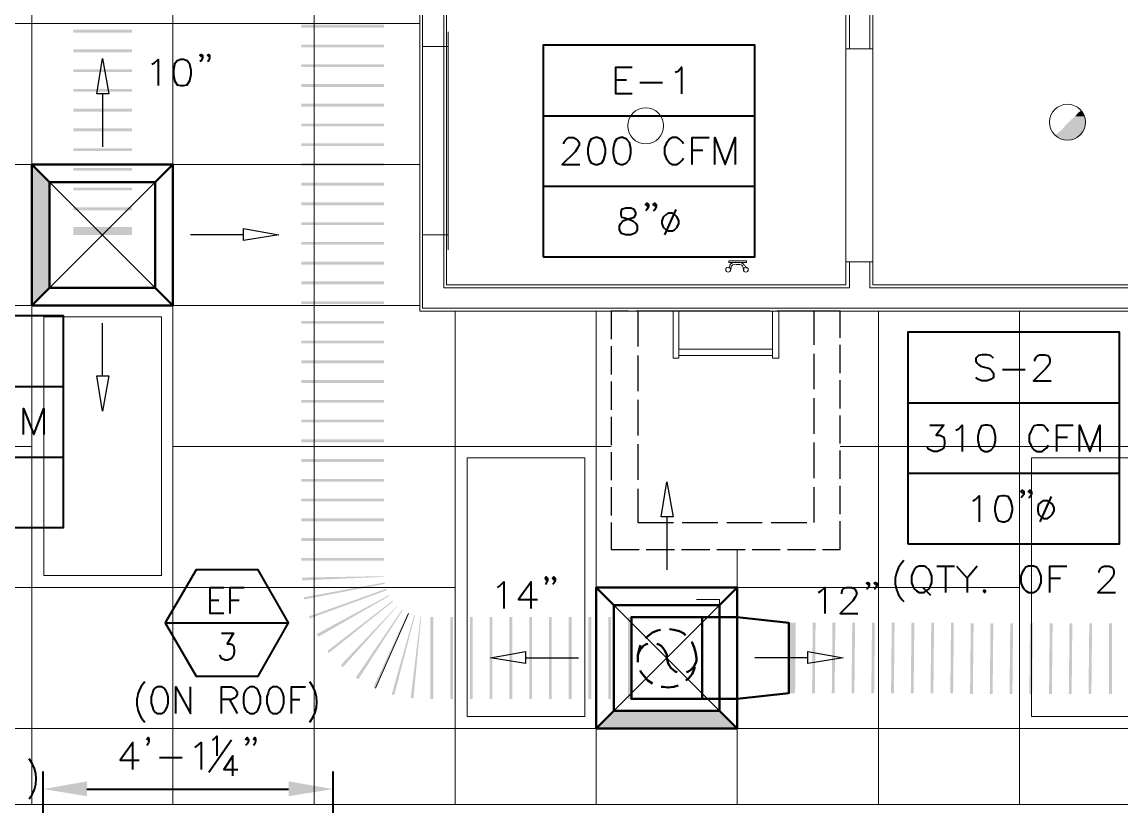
# Model space of a CAD drawing. Header units: inches. Extents: x 5 to 516, y -193 to 129.
# Drawn here: x 399.59 to 415.17, y -131.05 to -119.93 of the extents above; entities that cross this region are included whole.
import ezdxf

# ---------------------------------------------------------------- set-up
doc = ezdxf.new("R2010")
doc.units = ezdxf.units.IN
doc.header["$MEASUREMENT"] = 0
doc.linetypes.add('PDF_IMPORT', pattern=[1, 0.8, -0.2])
doc.layers.add('PDF10_Geometry', color=7, linetype='Continuous')
doc.layers.add('PDF10_Solid Fills', color=7, linetype='Continuous')

msp = doc.modelspace()

# ---------------------------------------------------------------- hatches: boundary and pattern name
at = {"layer": 'PDF10_Solid Fills', "transparency": 33554559}
for points in [[(400.3178517, -120.07771), (401.147818, -120.07771), (401.147818, -120.0377116), (400.3178517, -120.0377116)], [(404.717673, -119.967711), (403.5477205, -119.967711), (403.5477205, -120.0077094), (404.717673, -120.0077094)], [(404.717673, -120.2476997), (403.5477205, -120.2476997), (403.5477205, -120.2876981), (404.717673, -120.2876981)], [(400.3178517, -120.3576986), (401.147818, -120.3576986), (401.147818, -120.3177002), (400.3178517, -120.3177002)], [(404.717673, -120.5276883), (403.5477205, -120.5276883), (403.5477205, -120.5676867), (404.717673, -120.5676867)], [(400.3178517, -120.6376872), (401.147818, -120.6376872), (401.147818, -120.5976889), (400.3178517, -120.5976889)], [(400.3178517, -120.9176759), (401.147818, -120.9176759), (401.147818, -120.8776775), (400.3178517, -120.8776775)], [(404.717673, -120.8076769), (403.5477205, -120.8076769), (403.5477205, -120.8476753), (404.717673, -120.8476753)], [(400.3178517, -121.1976645), (401.147818, -121.1976645), (401.147818, -121.1576661), (400.3178517, -121.1576661)], [(404.717673, -121.0876656), (403.5477205, -121.0876656), (403.5477205, -121.1276639), (404.717673, -121.1276639)], [(400.3178517, -121.4776531), (401.147818, -121.4776531), (401.147818, -121.4376547), (400.3178517, -121.4376547)], [(404.717673, -121.3676542), (403.5477205, -121.3676542), (403.5477205, -121.4076526), (404.717673, -121.4076526)], [(404.717673, -121.6476428), (403.5477205, -121.6476428), (403.5477205, -121.6876412), (404.717673, -121.6876412)], [(400.3178517, -121.7576417), (401.147818, -121.7576417), (401.147818, -121.7176434), (400.3178517, -121.7176434)], [(404.717673, -121.9276315), (403.5477205, -121.9276315), (403.5477205, -121.9676298), (404.717673, -121.9676298)], [(400.3178517, -122.0376304), (401.147818, -122.0376304), (401.147818, -121.997632), (400.3178517, -121.997632)], [(400.3178517, -122.317619), (401.147818, -122.317619), (401.147818, -122.2776206), (400.3178517, -122.2776206)], [(404.717673, -122.2076201), (403.5477205, -122.2076201), (403.5477205, -122.2476185), (404.717673, -122.2476185)], [(400.3178517, -122.5976076), (401.147818, -122.5976076), (401.147818, -122.5576093), (400.3178517, -122.5576093)], [(404.717673, -122.4876087), (403.5477205, -122.4876087), (403.5477205, -122.5276071), (404.717673, -122.5276071)], [(400.3178517, -122.94759), (401.147818, -122.94759), (401.147818, -122.8375945), (400.3178517, -122.8375945)], [(404.717673, -122.7675973), (403.5477205, -122.7675973), (403.5477205, -122.8075957), (404.717673, -122.8075957)], [(404.717673, -123.047586), (403.5477205, -123.047586), (403.5477205, -123.0875843), (404.717673, -123.0875843)], [(404.717673, -123.3275746), (403.5477205, -123.3275746), (403.5477205, -123.367573), (404.717673, -123.367573)], [(404.717673, -123.6075632), (403.5477205, -123.6075632), (403.5477205, -123.6475616), (404.717673, -123.6475616)], [(404.717673, -123.8875519), (403.5477205, -123.8875519), (403.5477205, -123.9275502), (404.717673, -123.9275502)], [(404.717673, -124.1675405), (403.5477205, -124.1675405), (403.5477205, -124.2075389), (404.717673, -124.2075389)], [(404.717673, -124.4475291), (403.5477205, -124.4475291), (403.5477205, -124.4875275), (404.717673, -124.4875275)], [(404.717673, -124.7275177), (403.5477205, -124.7275177), (403.5477205, -124.7675161), (404.717673, -124.7675161)], [(404.717673, -125.0075064), (403.5477205, -125.0075064), (403.5477205, -125.0475047), (404.717673, -125.0475047)], [(404.717673, -125.287495), (403.5477205, -125.287495), (403.5477205, -125.3274934), (404.717673, -125.3274934)], [(404.717673, -125.5674836), (403.5477205, -125.5674836), (403.5477205, -125.607482), (404.717673, -125.607482)], [(404.717673, -125.8474723), (403.5477205, -125.8474723), (403.5477205, -125.8874706), (404.717673, -125.8874706)], [(404.717673, -126.1274609), (403.5477205, -126.1274609), (403.5477205, -126.1674593), (404.717673, -126.1674593)], [(404.717673, -126.4074495), (403.5477205, -126.4074495), (403.5477205, -126.4474479), (404.717673, -126.4474479)], [(404.717673, -126.6874381), (403.5477205, -126.6874381), (403.5477205, -126.7274365), (404.717673, -126.7274365)], [(404.717673, -126.9674268), (403.5477205, -126.9674268), (403.5477205, -127.0074252), (404.717673, -127.0074252)], [(404.717673, -127.2474154), (403.5477205, -127.2474154), (403.5477205, -127.2874138), (404.717673, -127.2874138)], [(404.717673, -127.527404), (403.5477205, -127.527404), (403.5477205, -127.5674024), (404.717673, -127.5674024)], [(404.717673, -127.7873935), (403.5577201, -127.8073927), (403.5577201, -127.847391), (404.717673, -127.7973931)], [(404.7276726, -127.8773898), (403.5777193, -128.0873813), (403.5877189, -128.1173801), (404.7276726, -127.897389)], [(404.7476718, -127.9673896), (403.6577161, -128.3573737), (403.6677157, -128.3873725), (404.7576714, -127.9873887)], [(404.7876668, -128.0573825), (403.7677082, -128.6073602), (403.7877074, -128.6473586), (404.7976664, -128.0673821)], [(404.8376681, -128.1373793), (403.9177055, -128.8473504), (403.9377047, -128.8773492), (404.8476677, -128.1473789)], [(404.9076619, -128.2073764), (404.1076944, -129.0473423), (404.1376932, -129.0773411), (404.9076619, -128.217376)], [(404.9776625, -128.2573744), (404.3176893, -129.227335), (404.3576876, -129.2473342), (404.987662, -128.267374)], [(404.5676757, -129.3673293), (404.5776753, -129.3673293), (404.5976745, -129.3773289), (405.0676554, -128.317372), (405.0576558, -128.3073724)], [(405.1476522, -128.3373711), (404.8276652, -129.4673253), (404.8676635, -129.4673253), (405.1576518, -128.3473707)], [(405.2376519, -128.3573737), (405.0976576, -129.5173266), (405.137656, -129.5173266), (405.2476515, -128.3573737)], [(405.3776462, -128.3673699), (405.3776462, -129.5273228), (405.4176446, -129.5273228), (405.4176446, -128.3673699)], [(405.6576348, -128.3673699), (405.6576348, -129.5273228), (405.6976332, -129.5273228), (405.6976332, -128.3673699)], [(405.9376235, -128.3673699), (405.9376235, -129.5273228), (405.9776218, -129.5273228), (405.9776218, -128.3673699)], [(406.2176121, -128.3673699), (406.2176121, -129.5273228), (406.2576105, -129.5273228), (406.2576105, -128.3673699)], [(406.4976007, -128.3673699), (406.4976007, -129.5273228), (406.5375991, -129.5273228), (406.5375991, -128.3673699)], [(406.7775894, -128.3673699), (406.7775894, -129.5273228), (406.8175877, -129.5273228), (406.8175877, -128.3673699)], [(407.057578, -128.3673699), (407.057578, -129.5273228), (407.0975764, -129.5273228), (407.0975764, -128.3673699)], [(407.3375666, -128.3673699), (407.3375666, -129.5273228), (407.377565, -129.5273228), (407.377565, -128.3673699)], [(407.6175552, -128.3673699), (407.6175552, -129.5273228), (407.6575536, -129.5273228), (407.6575536, -128.3673699)], [(407.8975439, -128.3673699), (407.8975439, -129.5273228), (407.9375422, -129.5273228), (407.9375422, -128.3673699)], [(408.1775325, -128.3673699), (408.1775325, -129.5273228), (408.2275305, -129.5273228), (408.2275305, -128.3673699)], [(410.4574399, -128.4473667), (410.4574399, -129.4473261), (410.5474363, -129.4473261), (410.5574358, -128.4473667)], [(410.7974261, -128.4473667), (410.7874265, -129.4473261), (410.8274249, -129.4473261), (410.8374245, -128.4473667)], [(411.0774147, -128.4473667), (411.0674151, -129.4473261), (411.1074135, -129.4473261), (411.1174131, -128.4473667)], [(411.3574034, -128.4473667), (411.3474038, -129.4473261), (411.3874021, -129.4473261), (411.3974017, -128.4473667)], [(411.637392, -128.4473667), (411.6273924, -129.4473261), (411.6673908, -129.4473261), (411.6773904, -128.4473667)], [(411.9173806, -128.4473667), (411.907381, -129.4473261), (411.9473794, -129.4473261), (411.957379, -128.4473667)], [(412.1973692, -128.4473667), (412.1873697, -129.4473261), (412.227368, -129.4473261), (412.2373676, -128.4473667)], [(412.4773579, -128.4473667), (412.4673583, -129.4473261), (412.5073567, -129.4473261), (412.5173563, -128.4473667)], [(412.7573465, -128.4473667), (412.7473469, -129.4473261), (412.7873453, -129.4473261), (412.7973449, -128.4473667)], [(413.0373351, -128.4573697), (413.0273355, -129.457329), (413.0673339, -129.457329), (413.0773335, -128.4573697)], [(413.3173238, -128.4573697), (413.3073242, -129.457329), (413.3473225, -129.457329), (413.3573221, -128.4573697)], [(413.5973124, -128.4573697), (413.5873128, -129.457329), (413.6273112, -129.457329), (413.6373108, -128.4573697)], [(413.877301, -128.4573697), (413.8673014, -129.457329), (413.9072998, -129.457329), (413.9172994, -128.4573697)], [(414.1572897, -128.4573697), (414.1472901, -129.457329), (414.1872884, -129.457329), (414.197288, -128.4573697)], [(414.4372783, -128.4573697), (414.4272787, -129.457329), (414.4672771, -129.457329), (414.4772767, -128.4573697)], [(414.7172669, -128.4573697), (414.7072673, -129.457329), (414.7472657, -129.457329), (414.7572653, -128.4573697)], [(414.9972555, -128.4573697), (414.9972555, -129.457329), (415.0372539, -129.457329), (415.0372539, -128.4573697)]]:
    msp.add_hatch(color=256, dxfattribs=at).paths.add_polyline_path(points)
at = {"layer": 'PDF10_Solid Fills', "true_color": 0x4d4d4d, "transparency": 33554559}
for points in [[(414.6672655, -121.357658), (414.4172757, -121.357658), (414.3672777, -121.407656), (414.6672655, -121.407656)], [(414.6472664, -121.2676583), (414.5172716, -121.2676583), (414.4672737, -121.3076566), (414.4172757, -121.3576546), (414.6672655, -121.3576546), (414.6672655, -121.3076566)], [(414.6272672, -121.2176637), (414.55727, -121.2176637), (414.5172716, -121.2676616), (414.6472664, -121.2676616)], [(414.6472664, -121.4576539), (414.3272794, -121.4576539), (414.2772814, -121.4976523), (414.237283, -121.5376507), (414.2372864, -121.5376507), (414.2772848, -121.5676495), (414.5572734, -121.5676495), (414.5972718, -121.5376507), (414.5972684, -121.5376507), (414.6272672, -121.4976523)], [(414.6672655, -121.4076526), (414.3672777, -121.4076526), (414.3272794, -121.4576505), (414.6472664, -121.4576505)], [(414.5572734, -121.5676461), (414.2772848, -121.5676461), (414.3272827, -121.5876453), (414.3272794, -121.5876453), (414.3672777, -121.6076444), (414.4672737, -121.6076444), (414.5172716, -121.5876453), (414.517275, -121.5876453)]]:
    msp.add_hatch(color=251, dxfattribs=at).paths.add_polyline_path(points)
at = {"layer": 'PDF10_Solid Fills', "true_color": 0xb3b3b3, "transparency": 33554559}
for points in [[(399.7278723, -122.1976239), (399.7278723, -123.9475528), (399.9778621, -123.697563), (399.9778621, -122.1976239)], [(407.9775406, -129.9473058), (409.7274696, -129.9473058), (409.4774797, -129.6973159), (407.9775406, -129.6973159)]]:
    msp.add_hatch(color=253, dxfattribs=at).paths.add_polyline_path(points)

# ---------------------------------------------------------------- linework, layer by layer
at = {"layer": 'PDF10_Geometry', "color": 251, "lineweight": 13, "true_color": 0x4d4d4d}
for points in [[(399.7278723, -131.0272619), (399.7278723, -106.0682755)], [(401.727791, -131.0272619), (401.727791, -106.0682755)], [(403.7277098, -131.0272619), (403.7277098, -106.0682755)], [(386.5184053, -119.9477119), (405.2276455, -119.9477119)], [(386.5184053, -121.9476306), (405.2276455, -121.9476306)], [(386.5184053, -123.9475494), (405.2276455, -123.9475494)], [(405.7276286, -131.0272619), (405.7276286, -124.0275462)], [(407.7275474, -131.0272619), (407.7275474, -124.0275462)], [(411.7273849, -129.7973152), (411.7273849, -124.0275496)], [(413.7273037, -131.0272619), (413.7273037, -124.0275462)], [(393.7281159, -125.9474682), (399.7278723, -125.9474682)], [(401.727791, -125.9474682), (407.9375389, -125.9474682)], [(411.1874069, -125.9474682), (422.6869399, -125.9474682)], [(409.7274662, -131.0272619), (409.7274662, -127.4074089)], [(386.5184053, -127.947387), (405.7276252, -127.947387)], [(407.7275474, -127.947387), (413.7273037, -127.947387)], [(411.7273849, -131.0272619), (411.7273849, -129.7973119)], [(395.7680331, -129.9473058), (422.6869399, -129.9473058)]]:
    msp.add_lwpolyline(points, dxfattribs=at)
at = {"layer": 'PDF10_Geometry', "lineweight": 13}
for points in [[(405.2276489, -124.0275462), (405.2276489, -106.0682755)], [(415.1872444, -119.0677476), (414.8172595, -119.0677476), (414.8172595, -117.407815), (411.6473882, -117.407815), (411.6473882, -120.3076972), (411.2674036, -120.3076972), (411.2674036, -115.1479068), (405.6076335, -115.1479068), (405.6076335, -123.6575612), (411.2674036, -123.6575612), (411.2674036, -123.3275746), (411.6473882, -123.3275746), (411.6473882, -123.6575612), (422.6869399, -123.6575612)], [(405.6276327, -123.1575849), (405.6276327, -120.0677104)], [(405.6276327, -122.9475934), (405.2676473, -122.9475934), (405.2676473, -120.2777019), (405.6276327, -120.2777019)], [(411.2674036, -123.3275746), (411.2674036, -120.3076972)], [(411.6473882, -123.3275746), (411.6473882, -120.3076972)], [(409.607471, -123.3175784), (409.8574609, -123.3175784)], [(409.607471, -123.4175743), (409.6274702, -123.3875756)], [(409.7574683, -123.367573), (409.7074704, -123.367573)], [(409.8574643, -123.4175743), (409.8374651, -123.3875756)], [(409.6274702, -123.4375735), (409.6474694, -123.4075747)], [(409.8274621, -123.4375735), (409.8074629, -123.4075747)], [(422.6869466, -131.0272619), (422.6869466, -124.0275462), (405.2276557, -124.0275462)], [(408.8975033, -124.5675242), (410.2274492, -124.5675242)], [(408.8975033, -124.657524), (410.2274492, -124.657524)], [(409.4774797, -129.5273228), (409.4774797, -128.1173801), (409.1474931, -128.1173801)], [(395.7680331, -131.0272619), (422.6869399, -131.0272619)]]:
    msp.add_lwpolyline(points, dxfattribs=at)
at = {"layer": 'PDF10_Geometry', "lineweight": 0}
for points in [[(422.7269382, -123.9875478), (405.2676473, -123.9875478), (405.2676473, -106.0282772)], [(418.3971141, -115.1079084), (415.1472461, -115.1079084), (415.1472461, -119.0277492), (414.8572578, -119.0277492), (414.8572578, -117.357817), (411.6073898, -117.357817), (411.6073898, -120.3076972), (411.3174016, -120.3076972), (411.3174016, -115.1079084), (405.5676351, -115.1079084), (405.5676351, -123.6975596), (411.3174016, -123.6975596), (411.3174016, -123.3275746), (411.6073898, -123.3275746), (411.6073898, -123.6975596), (422.7269382, -123.6975596)], [(404.5976779, -129.3773323), (405.0676588, -128.3173753)]]:
    msp.add_lwpolyline(points, dxfattribs=at)
at = {"layer": 'PDF10_Geometry', "lineweight": 40}
for points in [[(406.9775812, -123.2575808), (409.9774594, -123.2575808), (409.9774594, -120.2577027), (406.9775812, -120.2577027)], [(401.83779, -120.4576945), (401.787792, -120.4776937), (401.7477936, -120.5276917), (401.737794, -120.617688), (401.737794, -120.667686), (401.7477936, -120.7576824), (401.787792, -120.8176799), (401.83779, -120.8276795), (401.8777883, -120.8276795), (401.9277863, -120.8176799), (401.9677847, -120.7576824), (401.9877839, -120.667686), (401.9877839, -120.617688), (401.9677847, -120.5276917), (401.9277863, -120.4776937), (401.8777883, -120.4576945)], [(407.7175512, -121.5676461), (407.6575536, -121.5876453), (407.6275548, -121.6376432), (407.6075556, -121.7276396), (407.6075556, -121.7876371), (407.6275548, -121.8776335), (407.6575536, -121.9276315), (407.7175512, -121.9476306), (407.74755, -121.9476306), (407.8075475, -121.9276315), (407.8375463, -121.8776335), (407.8575455, -121.7876371), (407.8575455, -121.7276396), (407.8375463, -121.6376432), (407.8075475, -121.5876453), (407.74755, -121.5676461)], [(408.0775366, -121.5676461), (408.017539, -121.5876453), (407.9875402, -121.6376432), (407.967541, -121.7276396), (407.967541, -121.7876371), (407.9875402, -121.8776335), (408.017539, -121.9276315), (408.0775366, -121.9476306), (408.1075353, -121.9476306), (408.1575333, -121.9276315), (408.1975317, -121.8776335), (408.2175309, -121.7876371), (408.2175309, -121.7276396), (408.1975317, -121.6376432), (408.1575333, -121.5876453), (408.1075353, -121.5676461)], [(408.1475303, -122.5676055), (408.0875328, -122.5876047), (408.0775332, -122.627603), (408.0775332, -122.6576018), (408.0875328, -122.6976002), (408.1275311, -122.7075998), (408.1975283, -122.727599), (408.2475263, -122.7475982), (408.2875246, -122.7875965), (408.3075238, -122.8175953), (408.3075238, -122.8775929), (408.2875246, -122.9075917), (408.2675255, -122.9275908), (408.2175275, -122.94759), (408.1475303, -122.94759), (408.0875328, -122.9275908), (408.0775332, -122.9075917), (408.057534, -122.8775929), (408.057534, -122.8175953), (408.0775332, -122.7875965), (408.107532, -122.7475982), (408.1575299, -122.727599), (408.2375267, -122.7075998), (408.2675255, -122.6976002), (408.2875246, -122.6576018), (408.2875246, -122.627603), (408.2675255, -122.5876047), (408.2175275, -122.5676055)], [(408.747506, -122.637606), (408.7175072, -122.6576052), (408.6775088, -122.6976036), (408.6575096, -122.7476015), (408.6575096, -122.7875999), (408.6775088, -122.8375979), (408.7175072, -122.8775963), (408.747506, -122.8875959), (408.8075035, -122.8875959), (408.8375023, -122.8775963), (408.8775007, -122.8375979), (408.8974999, -122.7875999), (408.8974999, -122.7476015), (408.8775007, -122.6976036), (408.8375023, -122.6576052), (408.8075035, -122.637606)], [(397.1779792, -127.0974249), (400.1778574, -127.0974249), (400.1778574, -124.0975467), (397.1779792, -124.0975467)], [(412.1473679, -127.3274122), (415.1472461, -127.3274122), (415.1472461, -124.327534), (412.1473679, -124.327534)], [(413.237327, -125.6474804), (413.187329, -125.65748), (413.1573303, -125.7174775), (413.1373311, -125.8074739), (413.1373311, -125.8574719), (413.1573303, -125.9474682), (413.187329, -125.9974662), (413.237327, -126.0174654), (413.2773254, -126.0174654), (413.3273234, -125.9974662), (413.3673217, -125.9474682), (413.3873209, -125.8574719), (413.3873209, -125.8074739), (413.3673217, -125.7174775), (413.3273234, -125.65748), (413.2773254, -125.6474804)], [(413.4873135, -126.6474398), (413.4273159, -126.6574394), (413.3973171, -126.7174369), (413.3773179, -126.8074333), (413.3773179, -126.8574312), (413.3973171, -126.9474276), (413.4273159, -126.9974256), (413.4873135, -127.0174247), (413.5173123, -127.0174247), (413.5673102, -126.9974256), (413.6073086, -126.9474276), (413.6273078, -126.8574312), (413.6273078, -126.8074333), (413.6073086, -126.7174369), (413.5673102, -126.6574394), (413.5173123, -126.6474398)], [(414.0672899, -126.7174403), (414.0372911, -126.7374395), (413.9972928, -126.7674383), (413.9872932, -126.8174363), (413.9872932, -126.8574346), (413.9972928, -126.9074326), (414.0372911, -126.947431), (414.0672899, -126.9674302), (414.1272875, -126.9674302), (414.1572863, -126.947431), (414.1972846, -126.9074326), (414.2172838, -126.8574346), (414.2172838, -126.8174363), (414.1972846, -126.7674383), (414.1572863, -126.7374395), (414.1272875, -126.7174403)], [(412.3073614, -127.6473992), (412.267363, -127.6573988), (412.2373642, -127.6973971), (412.217365, -127.7373955), (412.1973659, -127.7873935), (412.1973659, -127.8773898), (412.217365, -127.9273878), (412.2373642, -127.9673862), (412.267363, -127.9973849), (412.3073614, -128.0173841), (412.3773585, -128.0173841), (412.4073573, -127.9973849), (412.4473557, -127.9673862), (412.4673549, -127.9273878), (412.4873541, -127.8773898), (412.4873541, -127.7873935), (412.4673549, -127.7373955), (412.4473557, -127.6973971), (412.4073573, -127.6573988), (412.3773585, -127.6473992)], [(413.8573018, -127.6473992), (413.8173035, -127.6573988), (413.7873047, -127.6973971), (413.7673055, -127.7373955), (413.7473063, -127.7873935), (413.7473063, -127.8773898), (413.7673055, -127.9273878), (413.7873047, -127.9673862), (413.8173035, -127.9973849), (413.8573018, -128.0173841), (413.927299, -128.0173841), (413.9672974, -127.9973849), (413.9972961, -127.9673862), (414.0172953, -127.9273878), (414.0372945, -127.8773898), (414.0372945, -127.7873935), (414.0172953, -127.7373955), (413.9972961, -127.6973971), (413.9672974, -127.6573988), (413.927299, -127.6473992)], [(413.237327, -127.9873854), (413.2173278, -127.9973849), (413.237327, -128.0173841), (413.2473266, -127.9973849)], [(401.5078, -129.3573331), (401.4778012, -129.3773323), (401.4478024, -129.4073311), (401.4378028, -129.4473295), (401.4178036, -129.4973274), (401.4178036, -129.5873238), (401.4378028, -129.6473213), (401.4478024, -129.6773201), (401.4778012, -129.7173185), (401.5078, -129.7373177), (401.5677975, -129.7373177), (401.5977963, -129.7173185), (401.6277951, -129.6773201), (401.6477943, -129.6473213), (401.6577939, -129.5873238), (401.6577939, -129.4973274), (401.6477943, -129.4473295), (401.6277951, -129.4073311), (401.5977963, -129.3773323), (401.5677975, -129.3573331)], [(402.8177502, -129.3573331), (402.7877514, -129.3773323), (402.7577526, -129.4073311), (402.7377534, -129.4473295), (402.7277538, -129.4973274), (402.7277538, -129.5873238), (402.7377534, -129.6473213), (402.7577526, -129.6773201), (402.7877514, -129.7173185), (402.8177502, -129.7373177), (402.8777477, -129.7373177), (402.9077465, -129.7173185), (402.9377453, -129.6773201), (402.9477449, -129.6473213), (402.9677441, -129.5873238), (402.9677441, -129.4973274), (402.9477449, -129.4473295), (402.9377453, -129.4073311), (402.9077465, -129.3773323), (402.8777477, -129.3573331)], [(403.1477334, -129.3573331), (403.1177346, -129.3773323), (403.0877358, -129.4073311), (403.0777362, -129.4473295), (403.057737, -129.4973274), (403.057737, -129.5873238), (403.0777362, -129.6473213), (403.0877358, -129.6773201), (403.1177346, -129.7173185), (403.1477334, -129.7373177), (403.2077309, -129.7373177), (403.2377297, -129.7173185), (403.2677285, -129.6773201), (403.2877277, -129.6473213), (403.2977273, -129.5873238), (403.2977273, -129.4973274), (403.2877277, -129.4473295), (403.2677285, -129.4073311), (403.2377297, -129.3773323), (403.2077309, -129.3573331)]]:
    msp.add_lwpolyline(points, close=True, dxfattribs=at)
for points in [[(402.147774, -120.397697), (402.1277748, -120.4176962), (402.1077756, -120.397697), (402.1277748, -120.3876974), (402.147774, -120.397697), (402.147774, -120.4376954), (402.1277748, -120.4776937), (402.1077756, -120.4876933)], [(402.2477699, -120.397697), (402.2377703, -120.4176962), (402.2177711, -120.397697), (402.2377703, -120.3876974), (402.2477699, -120.397697), (402.2477699, -120.4376954), (402.2377703, -120.4776937), (402.2177711, -120.4876933)], [(401.4278032, -120.5276883), (401.4678016, -120.5076891), (401.5177996, -120.4576912), (401.5177996, -120.8276761)], [(408.2375267, -120.9476713), (408.007536, -120.9476713), (408.007536, -120.5676867), (408.2375267, -120.5676867)], [(408.8475019, -120.6376872), (408.8875003, -120.6276876), (408.9374982, -120.5676901), (408.9374982, -120.9476746)], [(408.007536, -120.7476794), (408.1575299, -120.7476794)], [(408.3475222, -120.7876777), (408.6675092, -120.7876777)], [(406.9775812, -121.2576621), (409.9774594, -121.2576621)], [(407.2675661, -121.6576458), (407.2675661, -121.6376466), (407.2875653, -121.6076478), (407.3075644, -121.5876487), (407.3375632, -121.5676495), (407.4075604, -121.5676495), (407.4475588, -121.5876487), (407.4675579, -121.6076478), (407.4875571, -121.6376466), (407.4875571, -121.677645), (407.4675579, -121.7076438), (407.4275596, -121.7676413), (407.2475669, -121.947634), (407.4975567, -121.947634)], [(408.967497, -121.6576458), (408.9474978, -121.627647), (408.9074995, -121.5876487), (408.8775007, -121.5676495), (408.8075035, -121.5676495), (408.7675051, -121.5876487), (408.7375064, -121.627647), (408.7175072, -121.6576458), (408.697508, -121.7076438), (408.697508, -121.7976401), (408.7175072, -121.8576377), (408.7375064, -121.8876365), (408.7675051, -121.9276348), (408.8075035, -121.947634), (408.8775007, -121.947634), (408.9074995, -121.9276348), (408.9474978, -121.8876365), (408.967497, -121.8576377)], [(409.0874922, -121.9476306), (409.0874922, -121.5676461), (409.3274824, -121.5676461)], [(409.4074792, -121.9476306), (409.4074792, -121.5676461), (409.5574731, -121.9476306), (409.6974674, -121.5676461), (409.6974674, -121.9476306)], [(409.0874922, -121.7476388), (409.2374861, -121.7476388)], [(406.9775812, -122.2576214), (409.9774594, -122.2576214)], [(408.4675173, -122.5176109), (408.4475181, -122.5376101), (408.427519, -122.5176109), (408.4475181, -122.4976117), (408.4675173, -122.5176109), (408.4675173, -122.5476097), (408.4475181, -122.587608), (408.427519, -122.6076072)], [(408.5775163, -122.5176109), (408.5575171, -122.5376101), (408.5375179, -122.5176109), (408.5575171, -122.4976117), (408.5775163, -122.5176109), (408.5775163, -122.5476097), (408.5575171, -122.587608), (408.5375179, -122.6076072)], [(408.8575049, -122.5876047), (408.6975114, -122.94759)], [(413.3573221, -124.6975224), (413.3173238, -124.657524), (413.2673258, -124.6475244), (413.1973286, -124.6475244), (413.1473307, -124.657524), (413.1073323, -124.6975224), (413.1073323, -124.7375207), (413.1273315, -124.7675195), (413.1473307, -124.7875187), (413.1773294, -124.8075179), (413.287325, -124.8375167), (413.3173238, -124.8575159), (413.337323, -124.877515), (413.3573221, -124.9075138), (413.3573221, -124.9675114), (413.3173238, -124.9975102), (413.2673258, -125.0175094), (413.1973286, -125.0175094), (413.1473307, -124.9975102), (413.1073323, -124.9675114)], [(413.9472948, -124.7375207), (413.9472948, -124.7175215), (413.967294, -124.6775232), (413.9872932, -124.657524), (414.0172919, -124.6475244), (414.0872891, -124.6475244), (414.1272875, -124.657524), (414.1472867, -124.6775232), (414.1572863, -124.7175215), (414.1572863, -124.7475203), (414.1472867, -124.7875187), (414.1072883, -124.8375167), (413.9272956, -125.0175094), (414.1772854, -125.0175094)], [(413.4873135, -124.8575159), (413.8073005, -124.8575159)], [(397.1779792, -125.0975061), (400.1778574, -125.0975061)], [(399.6078771, -125.7774785), (399.6078771, -125.4074935), (399.757871, -125.7774785), (399.8978654, -125.4074935), (399.8978654, -125.7774785)], [(412.1473679, -125.3274934), (415.1472461, -125.3274934)], [(412.4573587, -125.6474804), (412.6573506, -125.6474804), (412.547355, -125.7874747), (412.597353, -125.7874747), (412.6373514, -125.8074739), (412.6573506, -125.8174735), (412.6673502, -125.877471), (412.6673502, -125.9074698), (412.6573506, -125.9674674), (412.6173522, -125.9974662), (412.5673542, -126.0174654), (412.5073567, -126.0174654), (412.4573587, -125.9974662), (412.4373595, -125.9874666), (412.4173603, -125.9474682)], [(412.8273403, -125.7174809), (412.8673386, -125.6974817), (412.9173366, -125.6474838), (412.9173366, -126.0174687)], [(414.1372905, -125.7374801), (414.1172913, -125.6974817), (414.0772929, -125.6574834), (414.0472941, -125.6474838), (413.977297, -125.6474838), (413.9372986, -125.6574834), (413.9072998, -125.6974817), (413.8873006, -125.7374801), (413.8673014, -125.7874781), (413.8673014, -125.8774744), (413.8873006, -125.9274724), (413.9072998, -125.9674708), (413.9372986, -125.9974696), (413.977297, -126.0174687), (414.0472941, -126.0174687), (414.0772929, -125.9974696), (414.1172913, -125.9674708), (414.1372905, -125.9274724)], [(414.2572856, -126.0174687), (414.2572856, -125.6474838), (414.4872763, -125.6474838)], [(414.5772726, -126.0174687), (414.5772726, -125.6474838), (414.7272665, -126.0174687), (414.8672608, -125.6474838), (414.8672608, -126.0174687)], [(414.2572856, -125.8174769), (414.4072795, -125.8174769)], [(397.1779792, -126.0974655), (400.1778574, -126.0974655)], [(412.1473679, -126.3274528), (415.1472461, -126.3274528)], [(413.0673305, -126.7174403), (413.1073289, -126.6974411), (413.1573269, -126.6474432), (413.1573269, -127.0174281)], [(413.7873013, -126.5874422), (413.7673021, -126.6074414), (413.7473029, -126.5874422), (413.7673021, -126.567443), (413.7873013, -126.5874422), (413.7873013, -126.6274406), (413.7673021, -126.6574394), (413.7473029, -126.6774386)], [(413.8973002, -126.5874422), (413.877301, -126.6074414), (413.8573018, -126.5874422), (413.877301, -126.567443), (413.8973002, -126.5874422), (413.8973002, -126.6274406), (413.877301, -126.6574394), (413.8573018, -126.6774386)], [(414.1772888, -126.6574428), (414.0172953, -127.0174281)], [(401.6177989, -128.4473667), (403.3677278, -128.4473667), (402.9377453, -127.6973971), (402.057781, -127.6973971), (401.6177989, -128.4473667), (402.057781, -129.2073358), (402.9377453, -129.2073358), (403.3677278, -128.4473667)], [(412.5573546, -127.6473992), (412.8073445, -127.6473992)], [(412.6773498, -127.6473992), (412.6773498, -128.0173841)], [(412.8373433, -127.6473992), (412.9873372, -127.8173923), (412.9873372, -128.0173841)], [(413.1273281, -127.6473992), (412.9873338, -127.8173923)], [(414.1572897, -128.0173875), (414.1572897, -127.6474026), (414.3972799, -127.6474026)], [(414.8572612, -127.7373989), (414.8572612, -127.7173997), (414.8772604, -127.6774013), (414.8972596, -127.6574021), (414.9272584, -127.6474026), (414.9972555, -127.6474026), (415.0372539, -127.6574021), (415.0572531, -127.6774013), (415.0672527, -127.7173997), (415.0672527, -127.7473985), (415.0572531, -127.7873969), (415.0172547, -127.8373948), (414.837262, -128.0173875), (415.0872519, -128.0173875)], [(406.3276042, -127.947387), (406.357603, -127.9273878), (406.4176006, -127.8673902), (406.4176006, -128.2473748)], [(406.8075847, -128.2473748), (406.8075847, -127.8673902), (406.6275921, -128.1173801), (406.8975811, -128.1173801)], [(407.0375788, -127.8173957), (407.0175796, -127.8373948), (407.00758, -127.8173957), (407.0175796, -127.7973965), (407.0375788, -127.8173957), (407.0375788, -127.857394), (407.0175796, -127.8873928), (407.00758, -127.907392)], [(407.1475709, -127.8173957), (407.1275718, -127.8373948), (407.1075726, -127.8173957), (407.1275718, -127.7973965), (407.1475709, -127.8173957), (407.1475709, -127.857394), (407.1275718, -127.8873928), (407.1075726, -127.907392)], [(411.5973936, -127.8873894), (411.5773944, -127.9073886), (411.5573952, -127.8873894), (411.5773944, -127.8773898), (411.5973936, -127.8873894), (411.5973936, -127.9273878), (411.5773944, -127.9573866), (411.5573952, -127.9773858)], [(411.7073858, -127.8873894), (411.6873866, -127.9073886), (411.6673874, -127.8873894), (411.6873866, -127.8773898), (411.7073858, -127.8873894), (411.7073858, -127.9273878), (411.6873866, -127.9573866), (411.6673874, -127.9773858)], [(414.1572897, -127.8173957), (414.3072836, -127.8173957)], [(402.4477652, -128.3173753), (402.2577729, -128.3173753), (402.2577729, -127.9473904), (402.4477652, -127.9473904)], [(402.5377615, -128.3173753), (402.5377615, -127.9473904), (402.7377534, -127.9473904)], [(410.8774229, -128.0173875), (410.9174212, -127.9973883), (410.9674192, -127.9473904), (410.9674192, -128.3173753)], [(411.2074061, -128.0373867), (411.2074061, -128.0173875), (411.2174057, -127.9773892), (411.2374048, -127.95739), (411.2774032, -127.9473904), (411.3474004, -127.9473904), (411.3773992, -127.95739), (411.3973983, -127.9773892), (411.4173975, -128.0173875), (411.4173975, -128.0473863), (411.3973983, -128.0873847), (411.3673996, -128.1373827), (411.1874069, -128.3173753), (411.4373967, -128.3173753)], [(412.3573628, -127.947387), (412.4673583, -128.0573825)], [(402.2577729, -128.1273797), (402.377768, -128.1273797)], [(402.5377615, -128.1273797), (402.6677563, -128.1273797)], [(402.4177664, -128.597364), (402.5877595, -128.597364), (402.4977632, -128.7473579), (402.5377615, -128.7473579), (402.5677603, -128.7573575), (402.5877595, -128.7773567), (402.5977591, -128.8373542), (402.5977591, -128.867353), (402.5877595, -128.917351), (402.5577607, -128.9573494), (402.5077628, -128.9773485), (402.4677644, -128.9773485), (402.4177664, -128.9573494), (402.4077668, -128.9373502), (402.3877676, -128.9073514)], [(401.7677894, -129.7373177), (401.7677894, -129.3573331), (401.9777809, -129.7373177), (401.9777809, -129.3573331)], [(402.4177664, -129.7373177), (402.4177664, -129.3573331), (402.5577607, -129.3573331), (402.5977591, -129.3773323), (402.6177583, -129.3973315), (402.6377575, -129.4273303), (402.6377575, -129.4673286), (402.6177583, -129.4973274), (402.5977591, -129.5173266), (402.5577607, -129.5373258), (402.4177664, -129.5373258)], [(403.4077228, -129.7373177), (403.4077228, -129.3573331), (403.6077147, -129.3573331)], [(402.5277586, -129.5373258), (402.6377541, -129.7373177)], [(403.4077228, -129.5373258), (403.5277179, -129.5373258)], [(401.3878049, -130.0973031), (401.3778053, -130.1073027), (401.3578061, -130.0973031), (401.3778053, -130.0773039), (401.3878049, -130.0973031), (401.3878049, -130.1273018), (401.3778053, -130.1673002), (401.3578061, -130.1872994)], [(402.2877683, -130.1072993), (402.3077675, -130.0972997), (402.3477659, -130.0573013), (402.3477659, -130.3372899)], [(402.797751, -130.0973031), (402.7777518, -130.1073027), (402.7577526, -130.0973031), (402.7777518, -130.0773039), (402.797751, -130.0973031), (402.797751, -130.1273018), (402.7777518, -130.1673002), (402.7577526, -130.1872994)], [(402.8977469, -130.0973031), (402.8877473, -130.1073027), (402.8677481, -130.0973031), (402.8877473, -130.0773039), (402.8977469, -130.0973031), (402.8977469, -130.1273018), (402.8877473, -130.1673002), (402.8677481, -130.1872994)], [(401.1578176, -130.5272822), (401.1578176, -130.1472976), (400.9778249, -130.3972875), (401.2478139, -130.3972875)], [(402.0377818, -130.2172982), (402.0677806, -130.197299), (402.1277782, -130.147301), (402.1277782, -130.5272856)], [(402.2377737, -130.5672806), (402.5577607, -130.1072993)], [(401.5378022, -130.3572925), (401.8577892, -130.3572925)], [(402.5777599, -130.6172819), (402.5777599, -130.3372933), (402.4477652, -130.5272856), (402.6477571, -130.5272856)], [(399.8878658, -132.1472164), (399.8878658, -130.557281)], [(403.9977023, -132.1572194), (403.9977023, -130.5572844)], [(400.5078406, -130.8072708), (403.3677244, -130.8072708)]]:
    msp.add_lwpolyline(points, dxfattribs=at)
at = {"layer": 'PDF10_Geometry', "color": 253, "lineweight": 25, "true_color": 0xb3b3b3}
for points in [[(400.6478349, -120.9476713), (400.7278317, -120.4476916), (400.817828, -120.9476713)], [(402.7277504, -122.8575971), (403.2277301, -122.9475934), (402.7277504, -123.0275902)], [(400.8178314, -124.9475088), (400.727835, -125.4474885), (400.6478383, -124.9475088)], [(408.64751, -126.9474276), (408.7275068, -126.4474479), (408.8175031, -126.9474276)], [(406.727588, -129.0273431), (406.2276083, -128.9473464), (406.727588, -128.85735)], [(410.7274256, -128.8573534), (411.2274052, -128.9473498), (410.7274256, -129.0273465)]]:
    msp.add_lwpolyline(points, close=True, dxfattribs=at)
for points in [[(400.7278317, -120.9476713), (400.7278317, -121.6976408)], [(401.4778046, -122.1976239), (399.9778655, -123.697563)], [(399.9778655, -122.1976239), (401.4778046, -123.697563)], [(402.7277504, -122.94759), (401.9777809, -122.94759)], [(400.7278317, -124.9475088), (400.7278317, -124.1975393)], [(408.7275068, -126.9474276), (408.7275068, -127.6973971)], [(407.9775406, -128.1973802), (409.4774797, -129.6973193)], [(407.9775406, -129.6973193), (409.4774797, -128.1973802)], [(406.727588, -128.9473464), (407.4775575, -128.9473464)], [(410.7274256, -128.9473464), (409.977456, -128.9473464)]]:
    msp.add_lwpolyline(points, dxfattribs=at)
at = {"layer": 'PDF10_Geometry', "lineweight": 50}
for points in [[(399.7278723, -123.9475494), (401.727791, -123.9475494), (401.727791, -121.9476306), (399.7278723, -121.9476306)], [(399.9778655, -123.697563), (401.4778046, -123.697563), (401.4778046, -122.1976239), (399.9778655, -122.1976239)], [(409.7274662, -129.9473058), (409.7274662, -127.947387), (407.7275474, -127.947387), (407.7275474, -129.9473058)], [(409.4774797, -129.6973193), (409.4774797, -128.1973802), (407.9775406, -128.1973802), (407.9775406, -129.6973193)], [(409.2274865, -129.5273228), (409.2274865, -128.3673699), (408.2275271, -128.3673699), (408.2275271, -129.5273228)], [(409.2274865, -129.5273228), (409.2274865, -128.3673699), (409.7274662, -128.3673699), (409.7274662, -129.5273228)], [(409.7274662, -129.5273228), (410.4574365, -129.4473261), (410.4574365, -128.4473667), (409.7274662, -128.3673699)]]:
    msp.add_lwpolyline(points, close=True, dxfattribs=at)
for points in [[(399.9778655, -122.1976239), (399.7278757, -121.947634)], [(401.4778046, -122.1976239), (401.7277944, -121.947634)], [(399.9778655, -123.697563), (399.7278757, -123.9475528)], [(401.4778046, -123.697563), (401.7277944, -123.9475528)], [(407.9775406, -128.1973802), (407.7275508, -127.9473904)], [(409.4774797, -128.1973802), (409.7274696, -127.9473904)], [(408.6375138, -128.5473626), (408.5975154, -128.5573622), (408.5275183, -128.587361), (408.4575211, -128.637359), (408.4275223, -128.6673577)], [(408.9874962, -128.6273594), (408.9774966, -128.6073602), (408.9074995, -128.5673618), (408.8275027, -128.5473626), (408.7675051, -128.537363)], [(408.4575211, -128.7473545), (408.4275223, -128.7573541), (408.3975236, -128.7773533), (408.3675248, -128.8073521), (408.3475256, -128.8373508), (408.3275264, -128.8773492), (408.3175268, -128.907348), (408.3175268, -128.9473464)], [(408.3575252, -128.7673537), (408.337526, -128.8273512), (408.3175268, -128.907348), (408.3175268, -128.9873447), (408.3175268, -129.0073439)], [(408.8775007, -129.1473382), (408.8475019, -129.1373387), (408.8175031, -129.1173395), (408.7875043, -129.0873407), (408.7675051, -129.0573419), (408.747506, -129.0273431), (408.7375064, -128.9873447), (408.7275068, -128.9473464), (408.7275068, -128.907348), (408.7175072, -128.8773492), (408.697508, -128.8373508), (408.6775088, -128.8073521), (408.64751, -128.7773533), (408.6175112, -128.7573541), (408.5875125, -128.7473545)], [(409.0074954, -129.1473382), (409.0374942, -129.1373387), (409.067493, -129.1173395), (409.0974917, -129.0873407), (409.1174909, -129.0573419), (409.1374901, -129.0273431), (409.1474897, -128.9873447), (409.1474897, -128.9473464), (409.1374901, -128.8673496), (409.1174909, -128.7973525), (409.0874922, -128.7273553), (409.0774926, -128.7173557)], [(408.3575252, -129.1273391), (408.3575252, -129.1373387), (408.4075232, -129.2073358), (408.4575211, -129.2673334), (408.5275183, -129.3073318)], [(408.9974992, -129.2673334), (409.0374976, -129.2373346), (409.0874955, -129.177337), (409.1174943, -129.1073399), (409.1274939, -129.0673415)], [(408.64751, -129.3573331), (408.6775088, -129.3573331), (408.747506, -129.3673327), (408.8275027, -129.3573331), (408.8875003, -129.3373339)], [(407.9775406, -129.6973193), (407.7275508, -129.9473092)], [(409.4774797, -129.6973193), (409.7274696, -129.9473092)]]:
    msp.add_lwpolyline(points, dxfattribs=at)
at = {"layer": 'PDF10_Geometry', "lineweight": 13}
for points in [[(409.8574643, -123.3375776), (409.6074744, -123.3375776), (409.6074744, -123.3175784), (409.8574643, -123.3175784)], [(408.8175065, -124.0275462), (408.8975033, -124.0275462), (408.8975033, -124.697519), (408.8175065, -124.697519)], [(410.2274459, -124.0275462), (410.2274459, -124.697519), (410.3174422, -124.697519), (410.3174422, -124.0275462)]]:
    msp.add_lwpolyline(points, close=True, dxfattribs=at)
at = {"layer": 'PDF10_Geometry', "color": 251, "lineweight": 13, "true_color": 0x4d4d4d}
for points in [[(399.8978688, -127.7773973), (401.5678009, -127.7773973), (401.5678009, -124.1075463), (399.8978688, -124.1075463)], [(405.8976251, -129.7773161), (407.5675573, -129.7773161), (407.5675573, -126.1074651), (405.8976251, -126.1074651)], [(413.8973002, -129.7773161), (415.5672324, -129.7773161), (415.5672324, -126.1074651), (413.8973002, -126.1074651)]]:
    msp.add_lwpolyline(points, close=True, dxfattribs=at)
at = {"layer": 'PDF10_Geometry', "color": 253, "linetype": 'PDF_IMPORT', "lineweight": 25, "ltscale": 0.49998, "true_color": 0xb3b3b3}
msp.add_lwpolyline([(411.1874069, -127.4074089), (411.1874069, -124.0275462), (407.9375422, -124.0275462), (407.9375422, -127.4074089), (411.1874103, -127.4074089)], dxfattribs=at)
at = {"layer": 'PDF10_Geometry', "color": 253, "linetype": 'PDF_IMPORT', "lineweight": 25, "ltscale": 0.629974, "true_color": 0xb3b3b3}
msp.add_lwpolyline([(410.8174253, -127.0274243), (410.8174253, -124.0275496), (408.3175234, -124.0275462), (408.3175268, -127.0274243), (410.8174253, -127.0274243)], dxfattribs=at)
at = {"layer": 'PDF10_Geometry', "color": 251, "lineweight": 13, "true_color": 0x4d4d4d}
for centre in [(408.4290296, -121.3997756), (414.4090309, -121.3497742)]:
    msp.add_circle(centre, 0.254993, dxfattribs=at)
at = {"layer": 'PDF10_Geometry', "lineweight": 13}
for centre in [(409.5990397, -123.4397708), (409.8490397, -123.4397708)]:
    msp.add_circle(centre, 0.0349985, dxfattribs=at)
for centre, radius, start, end in [((409.6990413, -123.4297756), 0.0949989, 90.00241404, 149.99904153), ((409.6990395, -123.4297772), 0.0649983, 90.0019387, 149.99951686), ((409.7490368, -123.4297764), 0.0649983, 30.00048316, 89.99806128), ((409.7490367, -123.4297765), 0.0949989, 30.00095848, 89.99758596)]:
    msp.add_arc(centre, radius, start, end, dxfattribs=at)
at = {"layer": 'PDF10_Geometry', "lineweight": 40}
for centre, radius, start, end in [((412.3711088, -127.8573906), 0.4057101, 134.37588765, 225.62411235), ((401.6364311, -129.572321), 0.4200798, 137.2800977, 222.7199023), ((403.3177265, -129.572321), 0.4513407, 320.84456588, 39.15543412), ((399.3378881, -130.6622801), 0.4513407, 320.84456588, 39.15543412)]:
    msp.add_arc(centre, radius, start, end, dxfattribs=at)
at = {"layer": 'PDF10_Solid Fills', "color": 251, "true_color": 0x4d4d4d, "transparency": 33554559}
msp.add_solid([(414.5972718, -121.1876615), (414.6272706, -121.2176603), (414.5572734, -121.2176603)], dxfattribs=at)
at = {"layer": 'PDF10_Solid Fills', "color": 253, "true_color": 0xb3b3b3, "transparency": 33554559}
for points in [[(399.7278723, -121.9476306), (399.9778621, -122.1976205), (399.7278723, -122.1976205)], [(407.7275474, -129.9473058), (407.9775372, -129.6973159), (407.9775372, -129.9473058)]]:
    msp.add_solid(points, dxfattribs=at)
at = {"layer": 'PDF10_Solid Fills', "transparency": 33554559}
for points in [[(400.5078406, -130.6972787), (400.5078406, -130.9072702), (399.8878658, -130.8072742)], [(403.3677244, -130.6972787), (403.3677244, -130.9072702), (403.9976989, -130.8072742)]]:
    msp.add_solid(points, dxfattribs=at)

doc.saveas('drawing.dxf')
